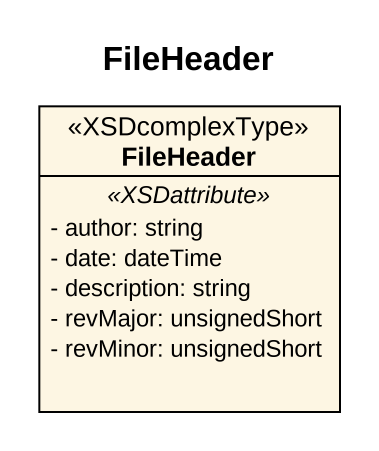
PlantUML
@startuml
title FileHeader
hide circle
hide empty members
skinparam classAttributeIconSize 0
class FileHeader <<XSDcomplexType>> {
  .. <<XSDattribute>> ..
  - author: string
  - date: dateTime
  - description: string
  - revMajor: unsignedShort
  - revMinor: unsignedShort
}
@enduml
